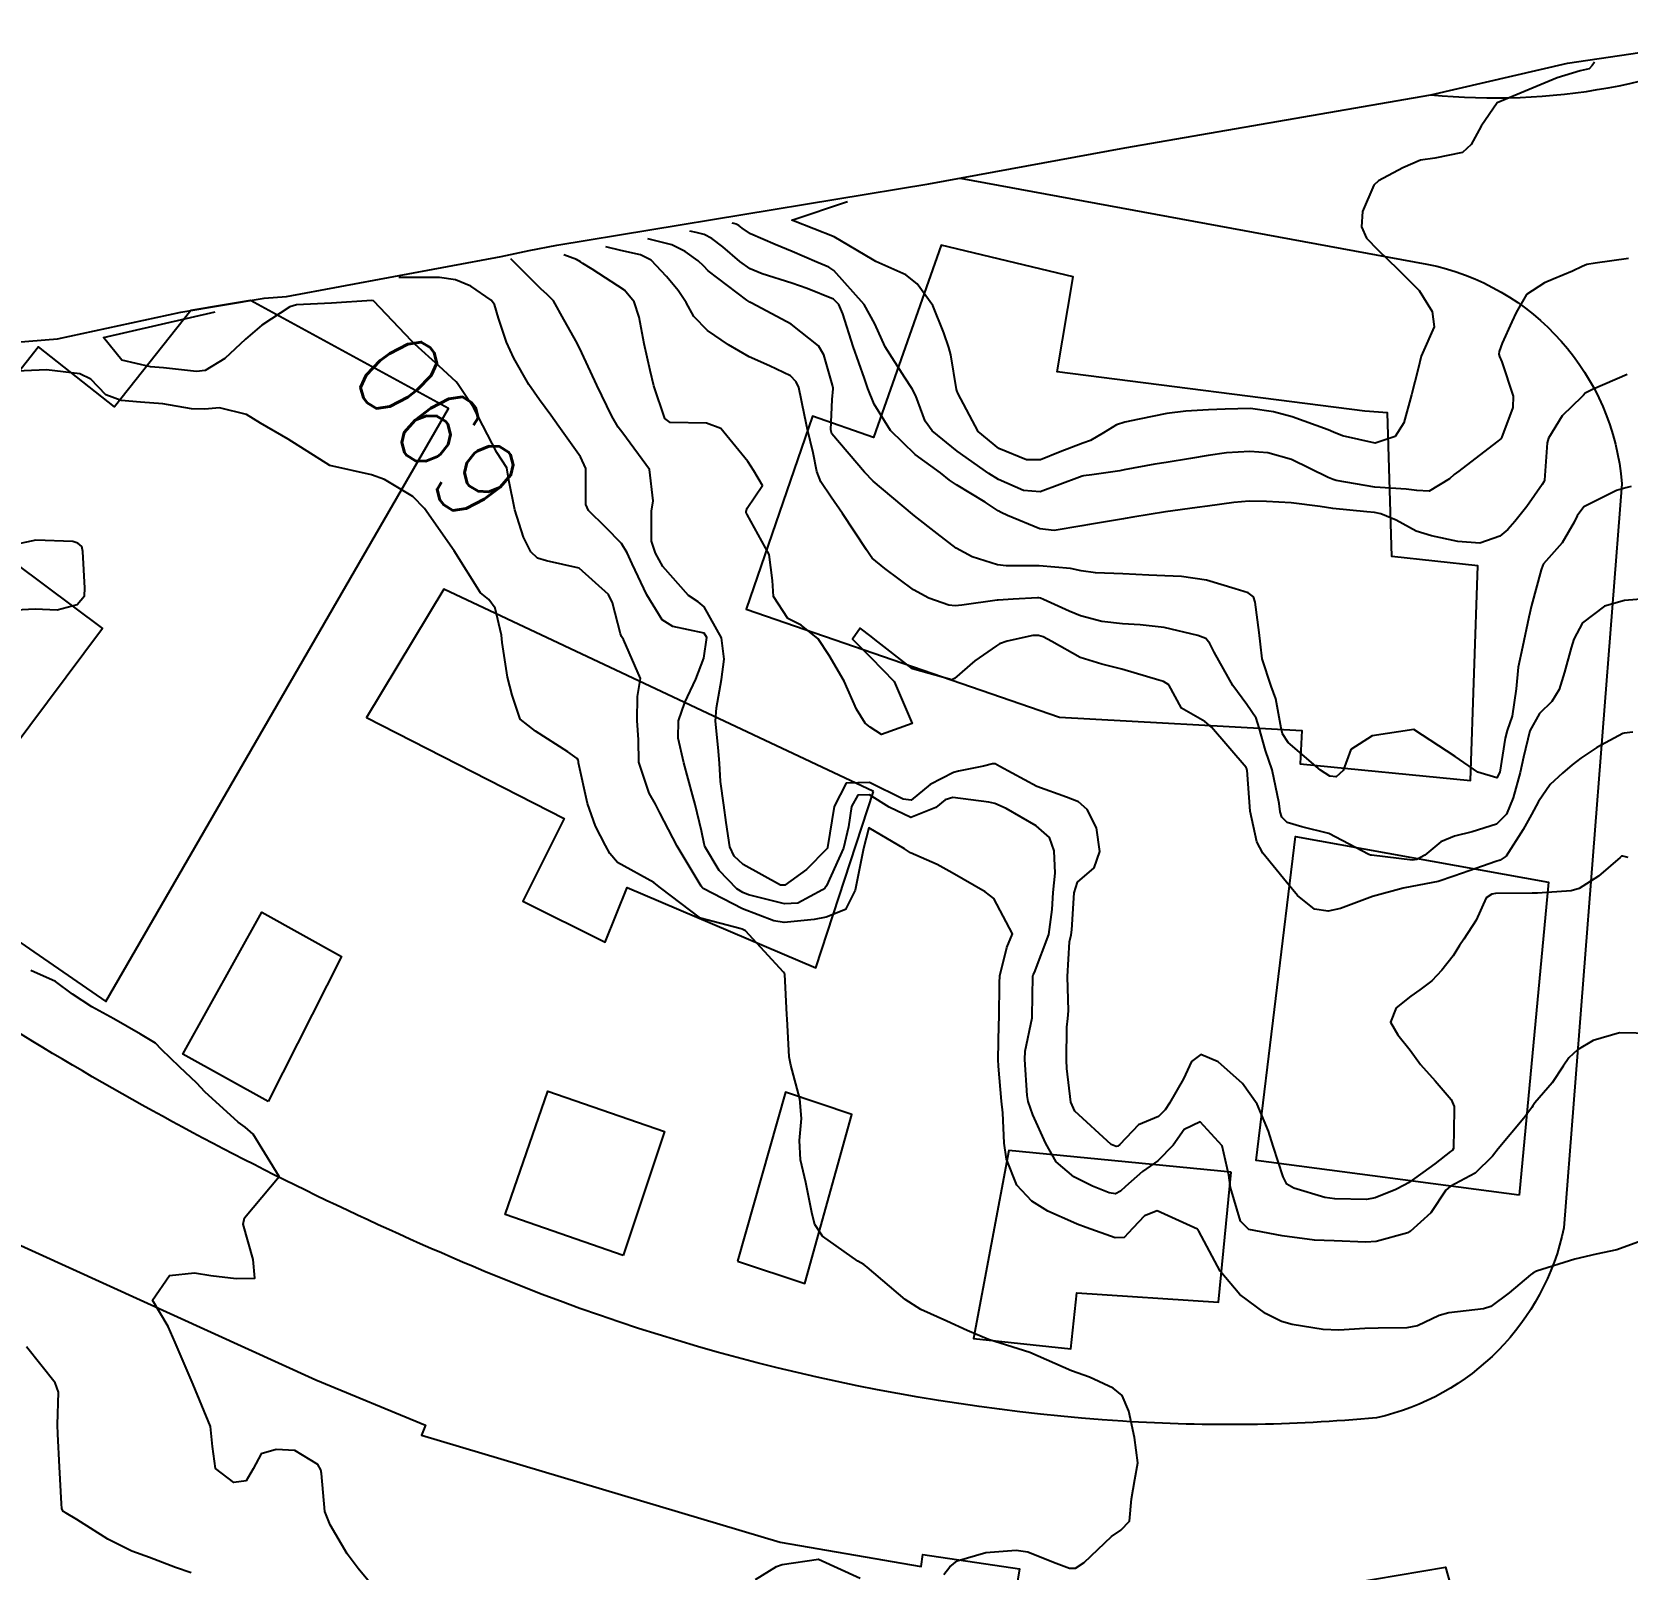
# Model space of a CAD drawing. Header units: metres. Extents: x 292545 to 299085, y 7450245 to 7463078.
# Drawn here: x 293624.2 to 293700.5, y 7462901.1 to 7462974.6 of the extents above; entities that cross this region are included whole.
import ezdxf
from ezdxf.enums import TextEntityAlignment as Align

# ---------------------------------------------------------------- set-up
doc = ezdxf.new("R2010")
doc.units = ezdxf.units.M
for name, color, linetype in [('Area', 45, 'Continuous'), ('Cotas', 45, 'Continuous'), ('Curvas de Nivel 1m', 11, 'Continuous'), ('Curvas de Nivel 5m', 15, 'Continuous'), ('Edificações', 30, 'Continuous'), ('Vias Primárias', 230, 'Continuous')]:
    doc.layers.add(name, color=color, linetype=linetype)
doc.styles.add('Style-STANDARD', font='STANDARD.shx')

msp = doc.modelspace()

# ---------------------------------------------------------------- linework, layer by layer
at = {"layer": 'Area'}
msp.add_polyline3d([(293609.233, 7462958.604, 692.665), (293625.455, 7462959.916, 691.712), (293631.357, 7462961.199, 691.59), (293635.345, 7462961.866, 692.303), (293636.408, 7462961.943, 692.483), (293646.672, 7462963.851, 695.02), (293648.012, 7462964.139, 696.18), (293649.339, 7462964.398, 694.791), (293667.134, 7462967.33, 698.841), (293676.499, 7462969.058, 698.491), (293691.14, 7462971.592, 698.05), (293697.672, 7462973.104, 697.841), (293705.134, 7462974.195, 697.662)], dxfattribs=at)
at = {"layer": 'Curvas de Nivel 1m', "flags": 128}
for points, elevation in [([(293698.953, 7462973.14), (293698.846, 7462972.993), (293698.698, 7462972.832), (293698.279, 7462972.728), (293697.181, 7462972.404), (293694.298, 7462971.196), (293693.543, 7462970.088), (293693.069, 7462969.214), (293692.649, 7462968.822), (293691.317, 7462968.563), (293690.645, 7462968.464), (293689.788, 7462968.102), (293688.635, 7462967.473), (293688.415, 7462967.263), (293687.872, 7462966.013), (293687.811, 7462965.272), (293688.061, 7462964.731), (293688.592, 7462964.176), (293689.55, 7462963.25), (293690.573, 7462962.231), (293691.19, 7462961.234), (293691.285, 7462960.5), (293690.734, 7462959.238), (293690.674, 7462959.096), (293690.525, 7462958.494), (293690.213, 7462957.244), (293689.843, 7462955.899), (293689.42, 7462955.256), (293688.479, 7462954.926), (293686.915, 7462955.286), (293686.486, 7462955.463), (293686.216, 7462955.564), (293684.502, 7462956.194), (293683.617, 7462956.436), (293682.505, 7462956.583), (293681.291, 7462956.566), (293680.505, 7462956.523), (293679.414, 7462956.46), (293678.503, 7462956.349), (293677.178, 7462956.078), (293676.498, 7462955.938), (293676.096, 7462955.815), (293675.476, 7462955.42), (293674.853, 7462955.061), (293674.485, 7462954.932), (293673.4, 7462954.52), (293672.473, 7462954.129), (293671.802, 7462954.131), (293670.481, 7462954.684), (293669.485, 7462955.49), (293668.511, 7462957.319), (293668.468, 7462957.456), (293668.454, 7462957.501), (293668.185, 7462959.161), (293668.087, 7462959.507), (293667.848, 7462960.202), (293667.323, 7462961.512), (293666.573, 7462962.556), (293666.025, 7462962.976), (293664.739, 7462963.548), (293664.584, 7462963.614), (293664.43, 7462963.706), (293662.601, 7462964.794), (293660.658, 7462965.554), (293660.612, 7462965.571), (293660.578, 7462965.6), (293663.243, 7462966.49)], 698), ([(293700.524, 7462958.217), (293698.867, 7462957.495), (293698.515, 7462957.316), (293698.435, 7462957.229), (293698.361, 7462957.152), (293697.421, 7462956.239), (293696.754, 7462955.167), (293696.699, 7462954.95), (293696.564, 7462953.169), (293696.543, 7462953.089), (293696.461, 7462952.953), (293695.719, 7462951.908), (293695.147, 7462951.183), (293694.816, 7462950.807), (293694.432, 7462950.486), (293693.471, 7462950.16), (293692.428, 7462950.239), (293691.169, 7462950.496), (293690.435, 7462950.722), (293689.468, 7462951.255), (293688.74, 7462951.56), (293688.446, 7462951.612), (293688.078, 7462951.643), (293686.448, 7462951.809), (293685.837, 7462951.908), (293684.451, 7462952.073), (293683.269, 7462952.145), (293682.451, 7462952.159), (293681.707, 7462952.091), (293680.448, 7462951.915), (293679.957, 7462951.855), (293678.446, 7462951.654), (293676.89, 7462951.403), (293676.518, 7462951.333), (293676.442, 7462951.317), (293674.814, 7462951.049), (293674.436, 7462950.986), (293673.12, 7462950.763), (293672.434, 7462950.843), (293670.895, 7462951.475), (293670.582, 7462951.616), (293670.445, 7462951.693), (293669.827, 7462952.109), (293668.457, 7462952.935), (293668.122, 7462953.168), (293667.679, 7462953.512), (293666.476, 7462954.398), (293665.287, 7462955.542), (293664.505, 7462956.797), (293664.21, 7462957.553), (293664.044, 7462958.028), (293663.5, 7462959.56), (293663.014, 7462961.108), (293662.826, 7462961.567), (293662.565, 7462961.811), (293661.309, 7462962.327), (293660.573, 7462962.589), (293659.162, 7462963.03), (293658.579, 7462963.27), (293658.082, 7462963.625), (293657.282, 7462964.322), (293656.755, 7462964.721), (293656.374, 7462964.904), (293655.997, 7462964.998), (293655.703, 7462965.07)], 696), ([(293700.589, 7462963.766), (293698.985, 7462963.542), (293698.586, 7462963.467), (293698.363, 7462963.374), (293697.907, 7462963.157), (293696.979, 7462962.766), (293696.577, 7462962.6), (293695.711, 7462962.039), (293695.21, 7462961.184), (293695.012, 7462960.729), (293694.541, 7462959.715), (293694.409, 7462959.318), (293694.393, 7462959.192), (293694.411, 7462959.071), (293694.529, 7462958.819), (293695.069, 7462957.184), (293695.051, 7462956.639), (293694.508, 7462955.19), (293694.5, 7462955.172), (293694.482, 7462955.145), (293694.271, 7462954.983), (293692.467, 7462953.593), (293692.257, 7462953.43), (293692.022, 7462953.224), (293691.06, 7462952.631), (293690.457, 7462952.67), (293689.949, 7462952.739), (293688.459, 7462952.831), (293686.599, 7462953.151), (293686.462, 7462953.19), (293686.22, 7462953.292), (293684.476, 7462954.156), (293683.332, 7462954.476), (293682.481, 7462954.537), (293681.356, 7462954.475), (293680.478, 7462954.348), (293679.64, 7462954.204), (293678.472, 7462954.008), (293677.935, 7462953.923), (293676.467, 7462953.652), (293676.261, 7462953.617), (293674.924, 7462953.425), (293674.522, 7462953.37), (293674.462, 7462953.357), (293674.337, 7462953.307), (293672.454, 7462952.601), (293671.66, 7462952.667), (293670.46, 7462953.201), (293669.993, 7462953.485), (293668.479, 7462954.553), (293667.285, 7462955.518), (293666.953, 7462955.979), (293666.51, 7462957.19), (293666.337, 7462957.532), (293665.969, 7462958.085), (293665.031, 7462959.545), (293664.549, 7462960.64), (293664.04, 7462961.555), (293662.579, 7462963.188), (293662.349, 7462963.342), (293661.773, 7462963.582), (293660.59, 7462964.098), (293659.771, 7462964.433), (293658.603, 7462964.937), (293658.198, 7462965.215), (293658.036, 7462965.341), (293657.917, 7462965.397), (293657.804, 7462965.428), (293657.713, 7462965.45)], 697), ([(293701.969, 7462947.532), (293700.396, 7462947.419), (293699.446, 7462947.134), (293698.385, 7462946.339), (293697.968, 7462945.563), (293697.848, 7462945.155), (293697.531, 7462943.982), (293697.277, 7462943.161), (293696.923, 7462942.578), (293696.331, 7462942.009), (293695.864, 7462941.177), (293695.565, 7462939.92), (293695.408, 7462939.183), (293695.069, 7462937.977), (293694.755, 7462937.193), (293694.268, 7462936.718), (293693.116, 7462936.36), (293692.262, 7462936.153), (293691.605, 7462935.881), (293690.846, 7462935.234), (293690.461, 7462935.027), (293690.249, 7462935.005), (293688.29, 7462935.232), (293688.252, 7462935.239), (293688.173, 7462935.271), (293686.263, 7462936.272), (293684.969, 7462936.6), (293684.268, 7462936.798), (293684.008, 7462937.051), (293683.929, 7462937.315), (293683.881, 7462937.714), (293683.547, 7462939.321), (293683.231, 7462940.245), (293682.921, 7462941.331), (293682.773, 7462941.779), (293682.334, 7462942.434), (293681.664, 7462943.347), (293680.776, 7462944.947), (293680.571, 7462945.358), (293680.375, 7462945.589), (293679.994, 7462945.746), (293678.38, 7462946.116), (293677.239, 7462946.255), (293676.382, 7462946.293), (293675.393, 7462946.41), (293674.385, 7462946.681), (293673.845, 7462946.895), (293672.614, 7462947.457), (293672.46, 7462947.525), (293672.394, 7462947.536), (293672.318, 7462947.536), (293671.153, 7462947.472), (293670.445, 7462947.427), (293670.392, 7462947.422), (293668.702, 7462947.185), (293668.389, 7462947.158), (293668.075, 7462947.19), (293667.129, 7462947.519), (293666.399, 7462947.919), (293665.019, 7462948.938), (293664.421, 7462949.439), (293664.329, 7462949.551), (293664.138, 7462949.841), (293662.999, 7462951.564), (293662.451, 7462952.359), (293661.963, 7462953.082), (293661.772, 7462953.58), (293661.591, 7462954.469), (293661.324, 7462955.588), (293661.184, 7462956.274), (293660.903, 7462957.594), (293660.788, 7462957.868), (293660.518, 7462958.149), (293659.499, 7462958.635), (293658.527, 7462959.054), (293657.538, 7462959.63), (293656.543, 7462960.311), (293655.889, 7462960.983), (293655.528, 7462961.656), (293655.145, 7462962.238), (293654.575, 7462962.903), (293653.852, 7462963.677), (293653.333, 7462963.93), (293652.395, 7462964.141), (293651.683, 7462964.32)], 694), ([(293700.577, 7462935.125), (293700.314, 7462935.19), (293700.253, 7462935.185), (293700.219, 7462935.165), (293700.19, 7462935.131), (293699.145, 7462934.235), (293698.23, 7462933.647), (293697.843, 7462933.539), (293696.227, 7462933.42), (293695.986, 7462933.414), (293694.226, 7462933.401), (293694.057, 7462933.37), (293693.782, 7462933.204), (293693.296, 7462932.126), (293692.704, 7462931.215), (293692.497, 7462930.92), (293692.195, 7462930.424), (293691.667, 7462929.747), (293691.175, 7462929.23), (293690.615, 7462928.797), (293690.172, 7462928.505), (293689.473, 7462927.94), (293689.206, 7462927.254), (293689.551, 7462926.653), (293690.14, 7462925.908), (293690.646, 7462925.235), (293691.34, 7462924.446), (293692.108, 7462923.551), (293692.248, 7462923.219), (293692.255, 7462923.065), (293692.213, 7462921.219), (293692.168, 7462921.133), (293692.081, 7462921.065), (293691.321, 7462920.477), (293690.066, 7462919.58), (293689.859, 7462919.458), (293689.458, 7462919.256), (293688.468, 7462918.854), (293688.056, 7462918.782), (293686.537, 7462918.804), (293686.057, 7462918.874), (293684.582, 7462919.312), (293684.252, 7462919.504), (293684.068, 7462919.856), (293683.596, 7462921.325), (293683.371, 7462922.05), (293682.835, 7462923.333), (293682.123, 7462924.322), (293680.957, 7462925.352), (293680.136, 7462925.709), (293679.686, 7462925.367), (293679.303, 7462924.551), (293678.63, 7462923.382), (293678.429, 7462923.065), (293678.103, 7462922.741), (293677.154, 7462922.342), (293676.268, 7462921.408), (293676.161, 7462921.33), (293676.082, 7462921.311), (293675.841, 7462921.412), (293674.107, 7462923.004), (293673.921, 7462923.433), (293673.73, 7462925.037), (293673.708, 7462925.436), (293673.732, 7462927.019), (293673.781, 7462927.436), (293673.799, 7462927.794), (293673.763, 7462929.436), (293673.861, 7462931.097), (293673.935, 7462931.434), (293673.97, 7462931.67), (293674.083, 7462933.432), (293674.238, 7462933.948), (293675.027, 7462934.637), (293675.303, 7462935.42), (293675.137, 7462936.548), (293674.691, 7462937.426), (293674.278, 7462937.794), (293673.706, 7462938.014), (293672.289, 7462938.517), (293670.519, 7462939.478), (293670.304, 7462939.599), (293670.176, 7462939.609), (293669.74, 7462939.486), (293668.546, 7462939.251), (293668.298, 7462939.188), (293667.188, 7462938.618), (293666.278, 7462937.867), (293665.899, 7462937.914), (293664.29, 7462938.719), (293663.177, 7462938.674), (293662.592, 7462937.567), (293662.285, 7462935.612), (293662.276, 7462935.58), (293662.252, 7462935.536), (293661.274, 7462934.558), (293660.235, 7462933.808), (293660.037, 7462933.8), (293658.245, 7462934.793), (293657.81, 7462935.188), (293657.603, 7462935.63), (293657.43, 7462936.798), (293657.317, 7462937.634), (293657.166, 7462938.761), (293657.109, 7462939.638), (293657.058, 7462940.386), (293656.923, 7462941.641), (293656.966, 7462942.277), (293657.207, 7462943.637), (293657.339, 7462944.612), (293657.218, 7462945.632), (293656.388, 7462947.112), (293656.098, 7462947.352), (293655.635, 7462947.651), (293654.413, 7462949.039), (293654.052, 7462949.674), (293653.859, 7462950.245), (293653.865, 7462951.676), (293653.95, 7462952.172), (293653.76, 7462953.677), (293652.489, 7462955.404), (293652.268, 7462955.692), (293651.967, 7462956.227), (293651.241, 7462957.703), (293650.536, 7462959.245), (293650.301, 7462959.714), (293649.673, 7462960.842), (293649.169, 7462961.731), (293648.869, 7462962.039), (293648.569, 7462962.305), (293647.143, 7462963.75)], 692), ([(293700.796, 7462941.115), (293700.373, 7462941.068), (293700.322, 7462941.049), (293699.069, 7462940.385), (293698.304, 7462939.882), (293697.891, 7462939.562), (293697.429, 7462939.159), (293696.835, 7462938.617), (293696.279, 7462937.809), (293695.946, 7462937.175), (293695.547, 7462936.462), (293694.733, 7462935.193), (293694.442, 7462935.005), (293694.249, 7462934.94), (293692.962, 7462934.493), (293692.238, 7462934.229), (293691.478, 7462933.984), (293690.23, 7462933.733), (293689.81, 7462933.666), (293688.35, 7462933.268), (293688.222, 7462933.217), (293686.82, 7462932.681), (293686.216, 7462932.563), (293685.567, 7462932.65), (293684.756, 7462933.312), (293684.232, 7462933.941), (293683.1, 7462935.327), (293682.807, 7462935.881), (293682.489, 7462937.337), (293682.347, 7462939.294), (293682.341, 7462939.339), (293682.331, 7462939.367), (293682.304, 7462939.427), (293680.644, 7462941.357), (293680.326, 7462941.629), (293679.216, 7462942.261), (293678.6, 7462943.377), (293678.345, 7462943.545), (293678.119, 7462943.61), (293676.354, 7462944.128), (293675.402, 7462944.375), (293674.362, 7462944.683), (293673.003, 7462945.451), (293672.586, 7462945.668), (293672.376, 7462945.734), (293672.105, 7462945.733), (293670.876, 7462945.475), (293670.513, 7462945.336), (293670.369, 7462945.243), (293669.328, 7462944.521), (293668.346, 7462943.681), (293668.223, 7462943.624), (293666.352, 7462944.145), (293664.538, 7462945.548), (293664.374, 7462945.691), (293663.841, 7462946.093), (293663.483, 7462945.559), (293664.36, 7462944.68), (293665.47, 7462943.539), (293666.323, 7462941.53), (293664.861, 7462941.001), (293664.321, 7462941.36), (293664.083, 7462941.552), (293663.662, 7462942.224), (293663.077, 7462943.563), (293662.361, 7462944.781), (293661.839, 7462945.578), (293661.021, 7462946.232), (293660.382, 7462946.545), (293659.693, 7462947.607), (293659.651, 7462948.361), (293659.498, 7462949.609), (293658.442, 7462951.526), (293658.396, 7462951.62), (293658.392, 7462951.672), (293658.445, 7462951.832), (293659.166, 7462952.903), (293658.762, 7462953.617), (293658.47, 7462954.063), (293657.183, 7462955.633), (293656.495, 7462955.89), (293654.749, 7462955.92), (293654.497, 7462956.112), (293653.98, 7462957.675), (293653.8, 7462958.401), (293653.517, 7462959.68), (293653.28, 7462960.959), (293653.035, 7462961.685), (293652.569, 7462962.249), (293651.032, 7462963.252), (293650.581, 7462963.528), (293650.475, 7462963.605), (293650.277, 7462963.715), (293649.673, 7462963.94)], 693), ([(293701.753, 7462926.71), (293700.149, 7462926.746), (293698.902, 7462926.385), (293698.141, 7462925.939), (293697.737, 7462925.554), (293697.465, 7462925.157), (293696.935, 7462924.348), (293696.106, 7462923.406), (293696.015, 7462923.26), (293695.964, 7462923.172), (293695.579, 7462922.659), (293694.361, 7462921.196), (293694.079, 7462920.843), (293693.246, 7462920.033), (293692.065, 7462919.398), (293691.855, 7462919.223), (293691.133, 7462918.147), (293690.141, 7462917.248), (293690.032, 7462917.191), (293688.522, 7462916.771), (293688.028, 7462916.733), (293686.513, 7462916.8), (293686.028, 7462916.812), (293685.571, 7462916.84), (293684.03, 7462917.047), (293682.424, 7462917.336), (293682.039, 7462917.749), (293681.549, 7462919.345), (293681.468, 7462919.947), (293681.161, 7462921.349), (293680.1, 7462922.487), (293679.343, 7462922.123), (293678.813, 7462921.379), (293678.075, 7462920.63), (293677.351, 7462920.116), (293676.526, 7462919.405), (293676.295, 7462919.172), (293676.059, 7462919.056), (293675.744, 7462919.099), (293674.961, 7462919.421), (293674.067, 7462919.856), (293673.214, 7462920.583), (293672.716, 7462921.451), (293672.103, 7462922.831), (293671.883, 7462923.462), (293671.835, 7462923.744), (293671.717, 7462925.464), (293671.739, 7462925.862), (293672.065, 7462927.461), (293672.074, 7462927.54), (293672.103, 7462929.461), (293672.122, 7462929.522), (293672.185, 7462929.633), (293672.872, 7462931.45), (293673.021, 7462932.648), (293673.078, 7462933.447), (293673.171, 7462934.375), (293673.113, 7462935.447), (293672.892, 7462936.083), (293672.265, 7462936.637), (293670.824, 7462937.474), (293670.276, 7462937.712), (293669.988, 7462937.772), (293668.28, 7462937.993), (293667.906, 7462937.878), (293667.46, 7462937.512), (293666.268, 7462937.045), (293665.229, 7462937.54), (293664.282, 7462938.124), (293663.724, 7462938.113), (293663.433, 7462937.558), (293663.29, 7462936.592), (293663.038, 7462935.568), (293662.235, 7462933.777), (293662.153, 7462933.661), (293662.046, 7462933.582), (293660.866, 7462932.951), (293660.222, 7462932.904), (293658.501, 7462933.345), (293658.23, 7462933.452), (293657.943, 7462933.624), (293657.107, 7462934.502), (293656.417, 7462935.648), (293656.378, 7462935.772), (293656.26, 7462936.403), (293655.948, 7462937.653), (293655.817, 7462938.118), (293655.404, 7462939.659), (293655.142, 7462940.834), (293655.147, 7462941.662), (293655.465, 7462942.53), (293655.986, 7462943.654), (293656.363, 7462944.659), (293656.502, 7462945.639), (293656.375, 7462945.856), (293654.877, 7462946.161), (293654.381, 7462946.483), (293653.639, 7462947.678), (293652.936, 7462949.164), (293652.697, 7462949.687), (293652.427, 7462950.134), (293651.656, 7462950.923), (293650.843, 7462951.714), (293650.728, 7462951.998), (293650.717, 7462953.716), (293650.471, 7462954.28), (293649.426, 7462955.726), (293649.042, 7462956.276), (293648.506, 7462957.006), (293648, 7462957.745), (293647.286, 7462958.998), (293646.934, 7462959.756), (293646.554, 7462960.916), (293646.36, 7462961.562), (293646.202, 7462961.765), (293645.226, 7462962.437), (293644.491, 7462962.745), (293643.731, 7462962.846), (293642.771, 7462962.857), (293641.783, 7462962.86)], 691), ([(293667.843, 7462900.843), (293668.132, 7462901.222), (293668.484, 7462901.501), (293669.857, 7462901.907), (293671.305, 7462902.019), (293671.858, 7462901.942), (293673.094, 7462901.448), (293673.849, 7462901.154), (293674.138, 7462901.146), (293674.555, 7462901.429), (293675.865, 7462902.661), (293676.304, 7462902.97), (293676.728, 7462903.401), (293676.821, 7462904.463), (293676.977, 7462905.399), (293677.119, 7462906.184), (293676.955, 7462907.4), (293676.685, 7462908.653), (293676.367, 7462909.406), (293675.946, 7462909.76), (293674.803, 7462910.279), (293673.954, 7462910.59), (293671.963, 7462911.46), (293669.972, 7462912.078), (293668.965, 7462912.508), (293667.985, 7462912.957), (293666.737, 7462913.523), (293665.998, 7462914.003), (293664.182, 7462915.548), (293664.015, 7462915.667), (293663.736, 7462915.835), (293662.035, 7462917.022), (293661.678, 7462917.584), (293661.551, 7462918.082), (293661.244, 7462919.588), (293660.989, 7462920.676), (293660.937, 7462921.591), (293661.042, 7462922.647), (293660.955, 7462923.592), (293660.53, 7462925.195), (293660.454, 7462925.597), (293660.349, 7462927.409), (293660.343, 7462927.598), (293660.234, 7462929.548), (293660.214, 7462929.6), (293660.183, 7462929.639), (293658.355, 7462931.618), (293658.204, 7462931.704), (293658.091, 7462931.736), (293656.212, 7462932.224), (293654.289, 7462933.669), (293654.233, 7462933.725), (293653.982, 7462933.926), (293652.245, 7462934.882), (293651.869, 7462935.315), (293651.662, 7462935.699), (293651.18, 7462936.624), (293650.807, 7462937.712), (293650.377, 7462939.644), (293650.369, 7462939.719), (293650.361, 7462939.777), (293650.304, 7462939.857), (293649.859, 7462940.173), (293648.317, 7462941.164), (293647.59, 7462941.747), (293647.206, 7462942.885), (293646.981, 7462943.754), (293646.715, 7462945.411), (293646.697, 7462945.757), (293646.386, 7462947.044), (293646.091, 7462947.465), (293645.682, 7462947.771), (293644.423, 7462949.79), (293643, 7462951.804), (293642.449, 7462952.387), (293641.097, 7462953.19), (293640.467, 7462953.421), (293638.473, 7462953.86), (293636.485, 7462955.127), (293635.16, 7462955.893), (293634.497, 7462956.297), (293633.203, 7462956.623), (293632.499, 7462956.565), (293631.86, 7462956.575), (293630.501, 7462956.807), (293629.432, 7462956.896), (293628.503, 7462956.968), (293627.773, 7462957.248), (293627.053, 7462957.992), (293626.517, 7462958.255), (293624.937, 7462958.434), (293623.149, 7462958.358)], 689), ([(293623.453, 7462946.968), (293624.388, 7462947.011), (293625.436, 7462946.961), (293626.391, 7462947.214), (293626.753, 7462947.641), (293626.761, 7462947.996), (293626.664, 7462949.753), (293626.613, 7462949.998), (293626.424, 7462950.158), (293626.197, 7462950.231), (293624.426, 7462950.302), (293623.225, 7462950.038)], 688), ([(293640.917, 7462899.829), (293639.842, 7462901.137), (293639.308, 7462901.845), (293638.488, 7462903.232), (293638.244, 7462903.856), (293638.075, 7462905.683), (293638.042, 7462905.859), (293637.905, 7462906.112), (293636.807, 7462906.772), (293635.912, 7462906.82), (293635.19, 7462906.618), (293634.813, 7462905.901), (293634.477, 7462905.321), (293633.893, 7462905.243), (293633.02, 7462905.919), (293632.872, 7462906.962), (293632.779, 7462907.921), (293631.943, 7462909.93), (293631.08, 7462911.943), (293630.741, 7462912.709), (293629.993, 7462913.96), (293630.81, 7462915.149), (293632.013, 7462915.265), (293632.789, 7462915.145), (293634.004, 7462915.001), (293634.891, 7462915.015), (293634.814, 7462915.902), (293634.342, 7462917.603), (293634.391, 7462917.905), (293636.063, 7462919.88), (293634.816, 7462921.899), (293634.431, 7462922.24), (293634.099, 7462922.475), (293632.502, 7462923.926), (293632.117, 7462924.335), (293631.297, 7462925.115), (293630.433, 7462925.947), (293630.137, 7462926.248), (293629.421, 7462926.684), (293628.155, 7462927.421), (293627.1, 7462927.991), (293626.169, 7462928.592), (293625.363, 7462929.2), (293624.18, 7462929.723)], 688), ([(293631.843, 7462900.93), (293631.096, 7462901.192), (293629.85, 7462901.665), (293629.003, 7462901.968), (293627.858, 7462902.535), (293626.376, 7462903.487), (293625.871, 7462903.777), (293625.729, 7462903.86), (293625.664, 7462904.003), (293625.653, 7462904.227), (293625.555, 7462906.005), (293625.468, 7462907.557), (293625.457, 7462908.007), (293625.5, 7462909.568), (293625.35, 7462910.009), (293623.969, 7462911.74)], 687), ([(293658.838, 7462900.615), (293659.847, 7462901.235), (293660.119, 7462901.328), (293661.853, 7462901.58), (293663.84, 7462900.683)], 689)]:
    msp.add_lwpolyline(points, dxfattribs=dict(at, elevation=elevation))
at = {"layer": 'Curvas de Nivel 5m', "flags": 128}
for points, elevation in [([(293700.721, 7462952.857), (293700.46, 7462952.797), (293700.007, 7462952.676), (293698.45, 7462951.893), (293698.137, 7462951.462), (293697.992, 7462951.155), (293697.421, 7462950.168), (293696.528, 7462949.169), (293696.485, 7462949.096), (293696.41, 7462948.876), (293695.941, 7462947.177), (293695.828, 7462946.619), (293695.522, 7462945.183), (293695.312, 7462944.232), (293695.213, 7462943.187), (293695.026, 7462941.885), (293694.786, 7462941.193), (293694.688, 7462940.824), (293694.431, 7462939.198), (293694.29, 7462938.929), (293693.386, 7462939.209), (293692.304, 7462939.949), (293690.323, 7462941.24), (293688.32, 7462940.937), (293687.307, 7462940.286), (293686.941, 7462939.284), (293686.606, 7462938.979), (293686.299, 7462939.018), (293685.855, 7462939.294), (293684.316, 7462940.624), (293684.047, 7462941.041), (293683.973, 7462941.315), (293683.723, 7462942.706), (293683.504, 7462943.323), (293683.072, 7462944.62), (293682.981, 7462945.331), (293682.928, 7462945.882), (293682.737, 7462947.335), (293682.65, 7462947.59), (293682.397, 7462947.774), (293681.781, 7462947.964), (293680.403, 7462948.383), (293679.217, 7462948.559), (293678.405, 7462948.593), (293677.64, 7462948.626), (293676.406, 7462948.68), (293675.095, 7462948.734), (293674.407, 7462948.836), (293673.905, 7462948.934), (293672.409, 7462949.063), (293670.821, 7462949.072), (293670.417, 7462949.114), (293669.206, 7462949.492), (293668.427, 7462949.919), (293667.531, 7462950.611), (293666.442, 7462951.46), (293666.351, 7462951.531), (293664.459, 7462953.118), (293664.043, 7462953.554), (293662.49, 7462955.386), (293662.44, 7462955.571), (293662.507, 7462957.014), (293662.554, 7462957.528), (293662.551, 7462957.57), (293662.514, 7462957.712), (293662.111, 7462959.159), (293661.844, 7462959.58), (293660.548, 7462960.618), (293658.66, 7462961.619), (293658.563, 7462961.671), (293658.419, 7462961.767), (293656.578, 7462963.176), (293656.342, 7462963.405), (293656.088, 7462963.647), (293655.475, 7462964.102), (293654.829, 7462964.409), (293654.201, 7462964.571), (293653.693, 7462964.7)], 695), ([(293702.033, 7462917.1), (293700.025, 7462916.377), (293699.042, 7462916.159), (293698.021, 7462915.922), (293696.194, 7462915.357), (293696.014, 7462915.262), (293695.905, 7462915.181), (293694.881, 7462914.314), (293693.998, 7462913.663), (293693.652, 7462913.548), (293691.994, 7462913.361), (293691.53, 7462913.227), (293690.49, 7462912.738), (293689.984, 7462912.642), (293688.616, 7462912.631), (293687.983, 7462912.609), (293686.734, 7462912.53), (293685.982, 7462912.567), (293684.5, 7462912.797), (293683.987, 7462912.94), (293683.229, 7462913.328), (293682.002, 7462914.24), (293681.065, 7462915.349), (293680.032, 7462917.27), (293680.002, 7462917.33), (293679.974, 7462917.361), (293678.046, 7462918.231), (293677.436, 7462918.002), (293676.876, 7462917.402), (293676.474, 7462916.968), (293676.036, 7462916.939), (293674.653, 7462917.431), (293674.212, 7462917.605), (293674.045, 7462917.67), (293672.824, 7462918.222), (293672.055, 7462918.698), (293671.338, 7462919.467), (293670.839, 7462920.709), (293670.729, 7462921.474), (293670.66, 7462922.919), (293670.609, 7462923.475), (293670.456, 7462925.15), (293670.449, 7462925.477), (293670.48, 7462927.146), (293670.494, 7462927.477), (293670.513, 7462929.142), (293670.517, 7462929.477), (293670.854, 7462930.816), (293671.133, 7462931.471), (293670.228, 7462933.167), (293669.818, 7462933.484), (293668.242, 7462934.395), (293667.523, 7462934.788), (293666.251, 7462935.347), (293665.963, 7462935.533), (293664.263, 7462936.55), (293664.001, 7462935.554), (293663.939, 7462935.243), (293663.596, 7462933.56), (293663.141, 7462932.645), (293662.213, 7462932.27), (293661.64, 7462932.157), (293660.209, 7462932.018), (293659.72, 7462932.095), (293658.219, 7462932.671), (293656.336, 7462933.648), (293656.282, 7462933.698), (293656.234, 7462933.763), (293655.084, 7462935.662), (293654.269, 7462937.258), (293654.055, 7462937.672), (293653.756, 7462938.2), (293653.257, 7462939.68), (293653.236, 7462940.759), (293653.178, 7462941.681), (293653.195, 7462942.827), (293653.33, 7462943.68), (293652.517, 7462945.543), (293652.431, 7462945.689), (293652.374, 7462945.818), (293652.001, 7462947.308), (293651.813, 7462947.699), (293650.411, 7462948.958), (293648.842, 7462949.31), (293648.418, 7462949.442), (293648.085, 7462949.743), (293647.738, 7462950.438), (293647.324, 7462951.751), (293647.04, 7462953.172), (293646.94, 7462953.755), (293646.474, 7462954.49), (293645.79, 7462955.771), (293645.358, 7462956.634), (293644.587, 7462957.789), (293644.514, 7462957.872), (293643.713, 7462958.61), (293642.541, 7462959.668), (293642.396, 7462959.811), (293640.562, 7462961.732), (293640.485, 7462961.754), (293638.561, 7462961.632), (293636.893, 7462961.543), (293636.559, 7462961.45), (293635.227, 7462960.571), (293634.452, 7462959.901), (293633.465, 7462958.979), (293632.52, 7462958.402), (293632.102, 7462958.351), (293630.522, 7462958.529), (293629.901, 7462958.578), (293628.527, 7462958.894), (293627.656, 7462959.983), (293633.003, 7462961.21)], 690)]:
    msp.add_lwpolyline(points, dxfattribs=dict(at, elevation=elevation))
at = {"layer": 'Edificações'}
for points in [[(293687.981, 7462956.468), (293673.271, 7462958.337), (293674.027, 7462962.886), (293667.717, 7462964.399), (293664.476, 7462955.205), (293661.569, 7462956.23), (293658.388, 7462947.004), (293673.373, 7462941.838), (293684.967, 7462941.199), (293684.878, 7462939.598), (293693.031, 7462938.805), (293693.377, 7462949.062), (293689.275, 7462949.514), (293689.062, 7462956.385)], [(293664.477, 7462938.274), (293643.937, 7462947.951), (293640.229, 7462941.821), (293649.688, 7462936.991), (293647.713, 7462933.032), (293651.645, 7462931.071), (293652.703, 7462933.698), (293661.73, 7462929.854)], [(293695.364, 7462918.987), (293682.778, 7462920.642), (293684.668, 7462936.133), (293696.753, 7462933.942)], [(293635.529, 7462923.456), (293631.453, 7462925.718), (293635.224, 7462932.514), (293639.044, 7462930.395)], [(293652.508, 7462916.097), (293646.86, 7462918.061), (293648.911, 7462923.958), (293654.477, 7462922.022)], [(293657.978, 7462915.824), (293661.196, 7462914.763), (293663.438, 7462922.847), (293660.277, 7462923.909)], [(293681.589, 7462920.086), (293670.95, 7462921.119), (293669.255, 7462912.132), (293673.914, 7462911.639), (293674.198, 7462914.323), (293680.973, 7462913.871)]]:
    msp.add_lwpolyline(points, close=True, dxfattribs=at)
at = {"layer": 'Edificações', "elevation": 692.513}
msp.add_lwpolyline([(293611.827, 7462958.814), (293604.311, 7462949.55), (293612.596, 7462943.357), (293619.277, 7462952.294), (293627.605, 7462946.069), (293618.859, 7462934.37), (293627.774, 7462928.249), (293644.156, 7462956.587), (293634.693, 7462961.757), (293633.351, 7462961.532), (293631.838, 7462961.28), (293628.187, 7462956.665), (293624.549, 7462959.543), (293620.157, 7462953.993), (293613.35, 7462958.937)], close=True, dxfattribs=at)
at = {"layer": 'Edificações'}
msp.add_lwpolyline([(293622.789, 7462916.987), (293637.812, 7462910.15), (293643.061, 7462907.988), (293642.867, 7462907.518), (293660.024, 7462902.404), (293666.754, 7462901.236), (293666.838, 7462901.802), (293671.457, 7462901.116), (293670.483, 7462895.107), (293678.96, 7462894.54), (293679.106, 7462896.728), (293674.922, 7462897.114), (293675.093, 7462899.524), (293680.148, 7462898.854), (293680.701, 7462892.012), (293687.914, 7462892.196), (293686.183, 7462900.242), (293691.838, 7462901.2), (293693.231, 7462896.202), (293697.782, 7462897.059), (293697.477, 7462899.416), (293705.125, 7462899.563)], dxfattribs=at)
at = {"layer": 'Vias Primárias'}
for points, elevation in [([(293691.14, 7462971.592, 0.141434), (293707.67, 7462974.592, -0.05415)], 698.05), ([(293668.629, 7462967.606), (293690.942, 7462963.495, -0.335821), (293700.27, 7462952.992), (293697.499, 7462917.43, -0.294645), (293688.537, 7462908.341, -0.039355), (293676.397, 7462908.179, -0.082889), (293645.842, 7462915.358, -0.054203), (293615.065, 7462932.35, -0.006136), (293591.257, 7462949.528, 0.00725), (293579.776, 7462957.773, 3.844227)], 698.785)]:
    msp.add_lwpolyline(points, format="xyb", dxfattribs=dict(at, elevation=elevation))

# ---------------------------------------------------------------- texts
at = {"layer": 'Cotas', "style": 'Style-STANDARD'}
msp.add_text('690', height=4, rotation=126.87641, dxfattribs=at).set_placement((293643.651, 7462955.68, 690), align=Align.MIDDLE_CENTER)

doc.saveas('drawing.dxf')
